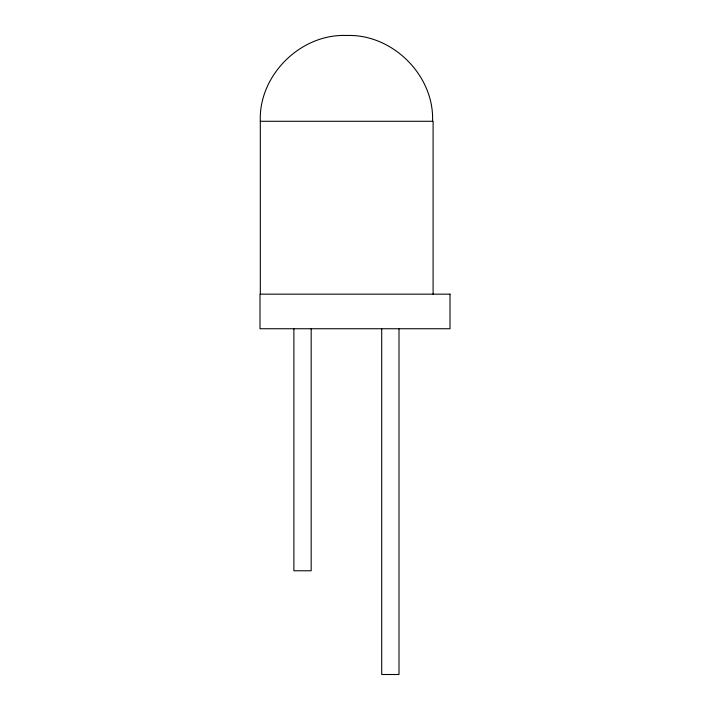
<?xml version="1.0" encoding="UTF-8"?>
<svg xmlns="http://www.w3.org/2000/svg" width="710" height="710" viewBox="0 0 710 710"><rect width="100%" height="100%" fill="white"/><g stroke="black" fill="none" stroke-linecap="round" stroke-linejoin="round"><path stroke-width="1.06" d="M432.55 121.286C434.449 75.402 392.293 33.627 346.445 35.5C300.587 33.627 258.44 75.402 260.33 121.286M433.1 294.162L433.1 121.286L260.313 121.286L260.313 294.162M398.993 328.739L398.993 674.5L381.705 674.5L381.705 328.739M311.175 328.739L311.175 570.769L293.887 570.769L293.887 328.739M449.998 294.162L260.002 294.162L260.002 328.739L449.998 328.739L449.998 294.162"/></g></svg>
